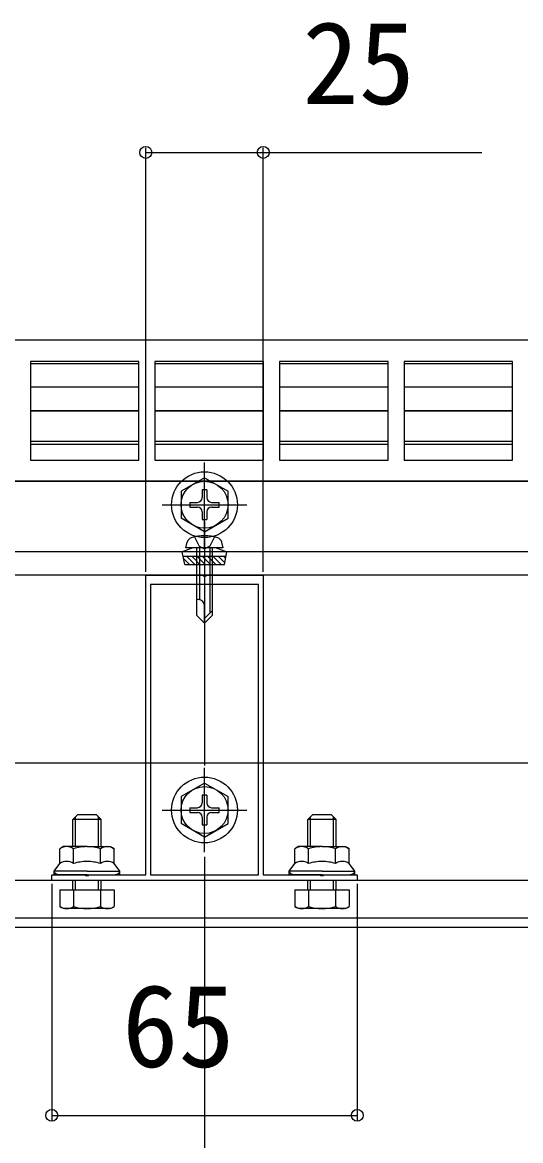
# Model space of a CAD drawing. Units: millimetres, scale not verified. Extents: x -1050 to 1050, y -1570 to 1562.
# Drawn here: x -81 to 24.9, y -288.9 to -50.8 of the extents above; entities that cross this region are included whole.
import ezdxf
from ezdxf.enums import TextEntityAlignment as Align

# ---------------------------------------------------------------- set-up
doc = ezdxf.new("R2010")
doc.units = ezdxf.units.MM
doc.header["$LTSCALE"] = 8
for name, color, linetype in [('0-2_YKK_11', 7, 'Continuous'), ('0-3_YKK_12', 2, 'Continuous'), ('0-4_YKK_13', 4, 'Continuous'), ('0-5_YKK_D', 6, 'Continuous')]:
    doc.layers.add(name, color=color, linetype=linetype)
doc.styles.add('ＭＳ ゴシック', font='')
doc.styles.get('ＭＳ ゴシック').set_extended_font_data('MS Gothic')

msp = doc.modelspace()

# ---------------------------------------------------------------- linework, layer by layer
at = {"layer": '0-2_YKK_11'}
for points in [[(79.2, -118.5), (-113.8, -118.5), (-115.8, -120.5), (-115.8, -123.118)], [(-115.3, -131), (-104.8, -131), (-104.8, -136), (-110.8, -136), (-110.8, -146.5), (-108.8, -148.5), (84.2, -148.5), (86.2, -146.5), (86.2, -143.882)]]:
    msp.add_lwpolyline(points, dxfattribs=at)
for points in [[(-56.25, -123), (-79.35, -123), (-79.35, -144), (-56.25, -144)], [(-29.75, -123), (-52.85, -123), (-52.85, -144), (-29.75, -144)], [(-3.25, -123), (-26.35, -123), (-26.35, -144), (-3.25, -144)], [(23.25, -123), (0.15, -123), (0.15, -144), (23.25, -144)], [(-9.8, -233.5), (-74.8, -233.5), (-74.8, -232.3), (-67.758, -232.3), (-67.575, -232.42), (-67.025, -232.42), (-66.842, -232.3), (-54.8, -232.3), (-54.8, -168.5), (-42.758, -168.5), (-42.575, -168.62), (-42.025, -168.62), (-41.842, -168.5), (-29.8, -168.5), (-29.8, -232.3), (-17.758, -232.3), (-17.575, -232.42), (-17.025, -232.42), (-16.842, -232.3), (-9.8, -232.3)], [(-53.8, -170.5), (-53.8, -232.3), (-30.8, -232.3), (-30.8, -170.5)]]:
    msp.add_lwpolyline(points, close=True, dxfattribs=at)
at = {"layer": '0-3_YKK_12'}
for p, q in [((-56.25, -123.5), (-79.35, -123.5)), ((-29.75, -123.5), (-52.85, -123.5)), ((-3.25, -123.5), (-26.35, -123.5)), ((23.25, -123.5), (0.15, -123.5)), ((-56.25, -128.5), (-79.35, -128.5)), ((-29.75, -128.5), (-52.85, -128.5)), ((-3.25, -128.5), (-26.35, -128.5)), ((23.25, -128.5), (0.15, -128.5)), ((-56.25, -133.5), (-79.35, -133.5)), ((-29.75, -133.5), (-52.85, -133.5)), ((-3.25, -133.5), (-26.35, -133.5)), ((23.25, -133.5), (0.15, -133.5)), ((-56.25, -140.7), (-79.35, -140.7)), ((-29.75, -140.7), (-52.85, -140.7)), ((-3.25, -140.7), (-26.35, -140.7)), ((23.25, -140.7), (0.15, -140.7)), ((829.2, -163.5), (-410.3, -163.5)), ((830.2, -208.5), (-459.8, -208.5)), ((830.2, -233.5), (-459.8, -233.5)), ((830.2, -241.5), (-459.8, -241.5)), ((830.2, -243.5), (-459.8, -243.5))]:
    msp.add_line(p, q, dxfattribs=at)
at = {"layer": '0-4_YKK_13'}
for p, q in [((-79.35, -133.516), (-56.25, -133.516)), ((-52.85, -133.516), (-29.75, -133.516)), ((-26.35, -133.516), (-3.25, -133.516)), ((0.15, -133.516), (23.25, -133.516)), ((-56.25, -140.016), (-79.35, -140.016)), ((-29.75, -140.016), (-52.85, -140.016)), ((-3.25, -140.016), (-26.35, -140.016)), ((23.25, -140.016), (0.15, -140.016)), ((-42.3, -162.5), (-42.3, -144.5)), ((812.7, -148.5), (-357.738, -148.5)), ((-42.3, -147.75), (-47.3, -150.637)), ((-42.3, -147.75), (-37.3, -150.637)), ((-47.3, -150.637), (-47.3, -156.363)), ((-42.8, -150.35), (-42.8, -152)), ((-41.8, -150.35), (-42.8, -150.35)), ((-41.8, -150.35), (-41.8, -152)), ((-37.3, -156.363), (-37.3, -150.637)), ((-51.3, -153.5), (-33.3, -153.5)), ((-45.45, -153), (-43.8, -153)), ((-45.45, -153), (-45.45, -154)), ((-45.45, -154), (-43.8, -154)), ((-40.8, -153), (-39.15, -153)), ((-40.8, -154), (-39.15, -154)), ((-39.15, -154), (-39.15, -153)), ((-42.3, -159.25), (-47.3, -156.363)), ((-42.8, -155), (-42.8, -156.65)), ((-42.8, -156.65), (-41.8, -156.65)), ((-42.3, -159.25), (-37.3, -156.363)), ((-42.3, -157.1), (-42.3, -181.7)), ((-41.8, -155), (-41.8, -156.65)), ((-46.3, -162.7), (-45.965, -161.45)), ((-38.3, -162.7), (-38.635, -161.45)), ((-44.8, -162.7), (-47.05, -163.519)), ((-37.55, -163.519), (-47.05, -163.519)), ((-46.522, -166.2), (-47.05, -163.519)), ((-38.3, -162.7), (-46.3, -162.7)), ((-39.8, -162.7), (-44.8, -162.7)), ((-44, -162.7), (-44, -177)), ((-43.4, -162.7), (-43.4, -173.7)), ((-41.2, -162.7), (-41.2, -176.6)), ((-40.6, -177), (-40.6, -162.7)), ((-39.8, -162.7), (-37.55, -163.519)), ((-38.078, -166.2), (-37.55, -163.519)), ((-37.746, -164.512), (-46.854, -164.512)), ((-46.77, -164.943), (-45.512, -166.2)), ((-46.522, -166.2), (-38.078, -166.2)), ((-46.078, -164.512), (-44.39, -166.2)), ((-44.955, -164.512), (-43.267, -166.2)), ((-43.833, -164.512), (-42.145, -166.2)), ((-42.71, -164.512), (-41.022, -166.2)), ((-41.588, -164.512), (-39.9, -166.2)), ((-40.465, -164.512), (-38.777, -166.2)), ((-39.343, -164.512), (-38.008, -165.846)), ((-38.22, -164.512), (-37.824, -164.908)), ((812.7, -168.5), (-442.3, -168.5)), ((-43.633, -173.7), (-44, -173.7)), ((-42.3, -178.7), (-42.3, -175.033)), ((-40.6, -176), (-42.3, -177.7)), ((-44, -177), (-42.3, -178.7)), ((-40.6, -177), (-42.3, -178.7)), ((-42.3, -227.5), (-42.3, -209.5)), ((-42.3, -212.75), (-47.3, -215.637)), ((-42.3, -212.75), (-37.3, -215.637)), ((-47.3, -215.637), (-47.3, -221.363)), ((-42.8, -215.35), (-42.8, -217)), ((-41.8, -215.35), (-42.8, -215.35)), ((-41.8, -215.35), (-41.8, -217)), ((-37.3, -221.363), (-37.3, -215.637)), ((-51.3, -218.5), (-33.3, -218.5)), ((-45.45, -218), (-43.8, -218)), ((-45.45, -218), (-45.45, -219)), ((-45.45, -219), (-43.8, -219)), ((-40.8, -218), (-39.15, -218)), ((-40.8, -219), (-39.15, -219)), ((-39.15, -219), (-39.15, -218)), ((-64.3, -220.5), (-70.3, -220.5)), ((-69.76, -226.3), (-69.76, -219.96)), ((-64.84, -226.3), (-64.84, -219.96)), ((-42.3, -224.25), (-47.3, -221.363)), ((-42.8, -220), (-42.8, -221.65)), ((-42.3, -224.25), (-37.3, -221.363)), ((-41.8, -220), (-41.8, -221.65)), ((-14.3, -220.5), (-20.3, -220.5)), ((-19.76, -226.3), (-19.76, -219.96)), ((-14.84, -226.3), (-14.84, -219.96)), ((-42.8, -221.65), (-41.8, -221.65)), ((-72.3, -226.3), (-73.074, -226.747)), ((-73.074, -229.9), (-73.074, -226.747)), ((-67.3, -226.3), (-72.3, -226.3)), ((-70.187, -229.9), (-70.187, -226.747)), ((-67.3, -226.3), (-62.3, -226.3)), ((-64.413, -229.9), (-64.413, -226.747)), ((-62.3, -226.3), (-61.526, -226.747)), ((-61.526, -229.9), (-61.526, -226.747)), ((-22.3, -226.3), (-23.074, -226.747)), ((-23.074, -229.9), (-23.074, -226.747)), ((-17.3, -226.3), (-22.3, -226.3)), ((-20.187, -229.9), (-20.187, -226.747)), ((-17.3, -226.3), (-12.3, -226.3)), ((-14.413, -229.9), (-14.413, -226.747)), ((-12.3, -226.3), (-11.526, -226.747)), ((-11.526, -229.9), (-11.526, -226.747)), ((-74.3, -232.3), (-74.3, -231.5)), ((-67.3, -232.3), (-74.3, -232.3)), ((-67.3, -232.3), (-60.3, -232.3)), ((-60.3, -232.3), (-60.3, -231.5)), ((-24.3, -232.3), (-24.3, -231.5)), ((-17.3, -232.3), (-24.3, -232.3)), ((-17.3, -232.3), (-10.3, -232.3)), ((-10.3, -232.3), (-10.3, -231.5)), ((-73.074, -235.5), (-73.074, -239.053)), ((-70.3, -235.5), (-70.3, -233.5)), ((-70.187, -235.5), (-70.187, -239.053)), ((-69.76, -235.5), (-69.76, -233.5)), ((-64.84, -235.5), (-64.84, -233.5)), ((-64.413, -235.5), (-64.413, -239.053)), ((-64.3, -235.5), (-64.3, -233.5)), ((-23.074, -235.5), (-23.074, -239.053)), ((-20.3, -235.5), (-20.3, -233.5)), ((-20.187, -235.5), (-20.187, -239.053)), ((-19.76, -235.5), (-19.76, -233.5)), ((-14.84, -235.5), (-14.84, -233.5)), ((-14.413, -235.5), (-14.413, -239.053)), ((-14.3, -235.5), (-14.3, -233.5)), ((-72.3, -239.5), (-73.074, -239.053)), ((-62.3, -239.5), (-72.3, -239.5)), ((-62.3, -239.5), (-61.526, -239.053)), ((-22.3, -239.5), (-23.074, -239.053)), ((-12.3, -239.5), (-22.3, -239.5)), ((-12.3, -239.5), (-11.526, -239.053))]:
    msp.add_line(p, q, dxfattribs=at)
for points in [[(-44.4, -160.348), (-43.45, -162.296), (-42.3, -162.908)], [(-40.2, -160.348), (-41.15, -162.296), (-42.3, -162.908)], [(-70.3, -226.3), (-70.3, -220.5), (-69.3, -219.5)], [(-64.3, -226.3), (-64.3, -220.5), (-65.3, -219.5), (-69.3, -219.5)], [(-20.3, -226.3), (-20.3, -220.5), (-19.3, -219.5)], [(-14.3, -226.3), (-14.3, -220.5), (-15.3, -219.5), (-19.3, -219.5)], [(-67.3, -231.5), (-74.3, -231.5), (-73.074, -229.9)], [(-67.3, -231.5), (-60.3, -231.5), (-61.526, -229.9)], [(-17.3, -231.5), (-24.3, -231.5), (-23.074, -229.9)], [(-17.3, -231.5), (-10.3, -231.5), (-11.526, -229.9)], [(-73.074, -235.5), (-61.526, -235.5), (-61.526, -239.053)], [(-23.074, -235.5), (-11.526, -235.5), (-11.526, -239.053)]]:
    msp.add_lwpolyline(points, dxfattribs=at)
for centre, radius in [((-42.3, -153.5), 7), ((-42.3, -153.5), 5), ((-42.3, -218.5), 7), ((-42.3, -218.5), 5)]:
    msp.add_circle(centre, radius, dxfattribs=at)
for centre, radius, start, end in [((-43.8, -152), 1, 270, 0), ((-40.8, -152), 1, 180, 270), ((-43.8, -155), 1, 0, 90), ((-40.8, -155), 1, 90, 180), ((-44.709, -161.787), 1.3, 108.23476, 165), ((-42.3, -169.1), 9, 71.76524, 108.23476), ((-39.891, -161.787), 1.3, 15, 71.76524), ((-43.633, -175.033), 1.333, 0, 90), ((-43.8, -217), 1, 270, 0), ((-43.8, -220), 1, 0, 90), ((-40.8, -217), 1, 180, 270), ((-40.8, -220), 1, 90, 180), ((-71.63, -228.856), 2.556, 55.61575, 124.38425), ((-67.3, -235.853), 9.553, 90, 107.58795), ((-67.3, -235.853), 9.553, 72.41205, 90), ((-62.97, -228.856), 2.556, 55.61575, 124.38425), ((-21.63, -228.856), 2.556, 55.61575, 124.38425), ((-17.3, -235.853), 9.553, 90, 107.58795), ((-17.3, -235.853), 9.553, 72.41205, 90), ((-12.97, -228.856), 2.556, 55.61575, 124.38425), ((-71.63, -232.009), 2.556, 55.61575, 124.38425), ((-67.3, -239.007), 9.553, 90, 107.58795), ((-67.3, -239.007), 9.553, 72.41205, 90), ((-62.97, -232.009), 2.556, 55.61575, 124.38425), ((-21.63, -232.009), 2.556, 55.61575, 124.38425), ((-17.3, -239.007), 9.553, 90, 107.58795), ((-17.3, -239.007), 9.553, 72.41205, 90), ((-12.97, -232.009), 2.556, 55.61575, 124.38425), ((-71.63, -236.944), 2.556, 235.61575, 304.38425), ((-67.3, -229.947), 9.553, 252.41205, 287.58795), ((-62.97, -236.944), 2.556, 235.61575, 304.38425), ((-21.63, -236.944), 2.556, 235.61575, 304.38425), ((-17.3, -229.947), 9.553, 252.41205, 287.58795), ((-12.97, -236.944), 2.556, 235.61575, 304.38425)]:
    msp.add_arc(centre, radius, start, end, dxfattribs=at)
for centre, start_param, end_param in [((-72.8, -231.5), 3.1415927, 4.712389), ((-61.8, -231.5), 4.712389, 6.2831853), ((-22.8, -231.5), 3.1415927, 4.712389), ((-11.8, -231.5), 4.712389, 6.2831853)]:
    msp.add_ellipse(centre, major_axis=(1.5, 0), ratio=0.533333, start_param=start_param, end_param=end_param, dxfattribs=at)
at = {"layer": '0-5_YKK_D'}
for p, q in [((-54.8, -167.8), (-54.8, -77.5)), ((-29.8, -167.8), (-29.8, -77.5)), ((-42.3, -162.5), (-42.3, -209)), ((-42.3, -228.5), (-42.3, -397)), ((-42.3, -228.5), (-42.3, -397)), ((-74.8, -234.2), (-74.8, -284.5)), ((-9.8, -234.2), (-9.8, -284.5)), ((-74.8, -283.5), (-9.8, -283.5))]:
    msp.add_line(p, q, dxfattribs=at)
msp.add_lwpolyline([(-54.8, -78.5), (-29.8, -78.5), (16.664, -78.5)], dxfattribs=at)
for centre in [(-54.8, -78.5), (-29.8, -78.5), (-74.8, -283.5), (-9.8, -283.5)]:
    msp.add_circle(centre, 1.275, dxfattribs=at)

# ---------------------------------------------------------------- texts
at = {"layer": '0-5_YKK_D', "style": 'ＭＳ ゴシック'}
for s, p in [('25', (-21.473, -73.5)), ('65', (-59.823, -278.5))]:
    msp.add_text(s, height=17.6, dxfattribs=at).set_placement(p, align=Align.BOTTOM_LEFT)

doc.saveas('drawing.dxf')
